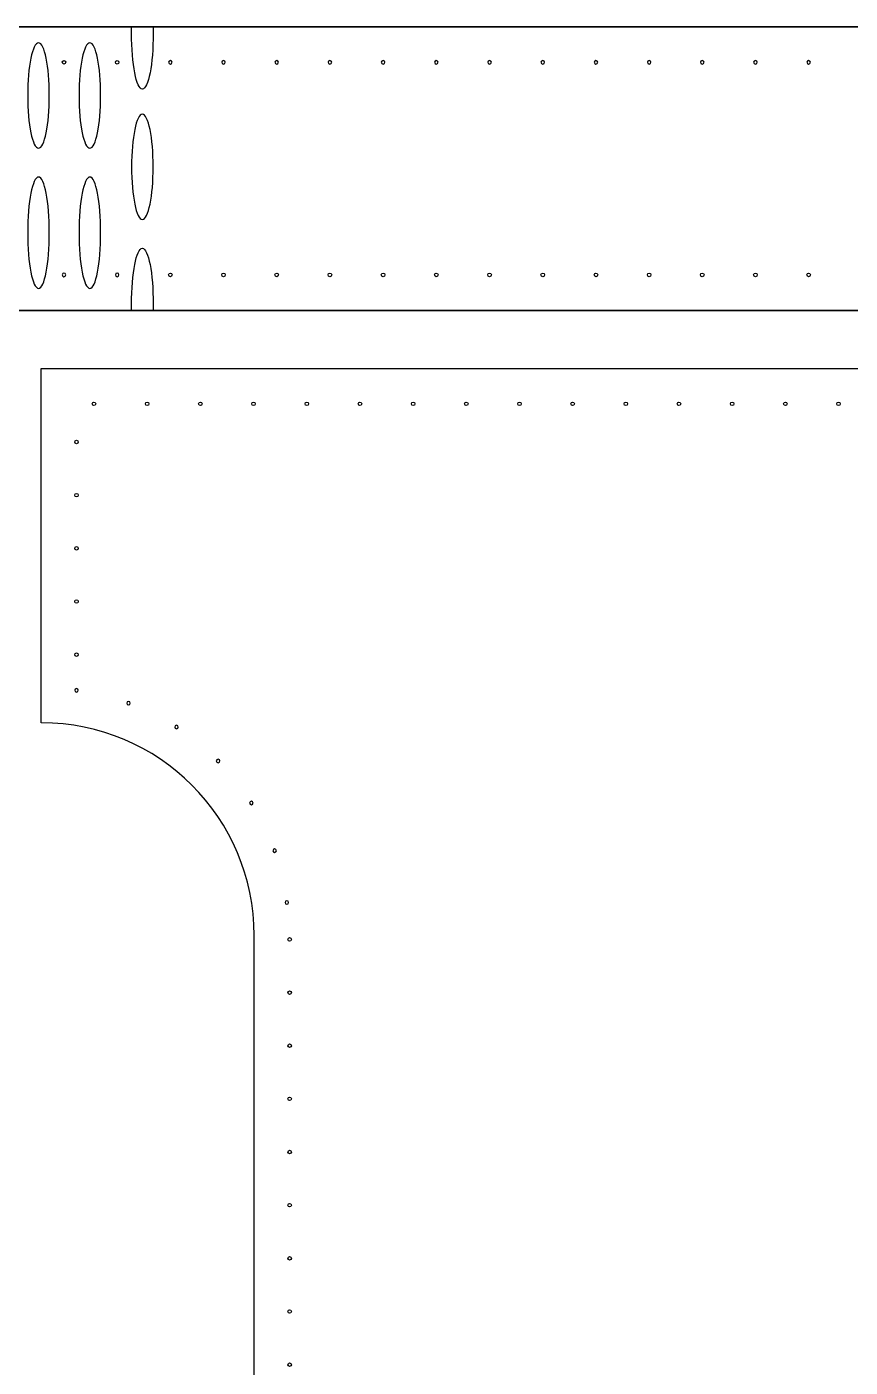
# Model space of a CAD drawing. Extents: x 21 to 1186, y -416 to -7.
# Drawn here: x 954.3 to 1070.4, y -196.1 to -7 of the extents above; entities that cross this region are included whole.
import ezdxf

# ---------------------------------------------------------------- set-up
doc = ezdxf.new("R2010")
doc.units = 0
doc.header["$MEASUREMENT"] = 0
doc.layers.add('CORK_OR_OUTER', color=7, linetype='CONTINUOUS')
doc.layers.add('WOOL_FELT_OR_INNER', color=7, linetype='CONTINUOUS')

# ---------------------------------------------------------------- blocks, each defined once
blk = doc.blocks.new('BLOCK_4')
at = {"layer": 'CORK_OR_OUTER', "color": 177}
for points, knots in [([(956.27, -385.16), (956.27, -385.16), (1166.28, -385.16), (1166.28, -385.16), (1166.28, -385.16), (1166.28, -385.16), (1166.28, -385.16), (1177.32, -385.16), (1186.28, -376.02), (1186.28, -364.97), (1186.28, -364.97), (1186.27, -364.97), (1186.27, -364.97), (1186.27, -364.97), (1186.28, -364.97), (1186.28, -364.97), (1186.28, -364.97), (1186.27, -75.35), (1186.27, -75.35), (1186.27, -75.35), (1186.28, -75.35), (1186.28, -75.35), (1186.28, -64.3), (1177.32, -55.16), (1166.28, -55.16), (1166.28, -55.16), (1166.28, -55.16), (1166.28, -55.16), (1166.28, -55.16), (956.27, -55.16), (956.27, -55.16), (956.27, -55.16), (956.28, -55.16), (956.28, -55.16), (956.28, -55.16), (956.28, -105.16), (956.28, -105.16), (956.28, -105.16), (956.33, -105.16), (956.33, -105.16), (972.89, -105.16), (986.33, -118.59), (986.33, -135.16), (986.33, -135.16), (986.33, -305.16), (986.33, -305.16), (986.33, -321.73), (972.89, -335.16), (956.33, -335.16), (956.33, -335.16), (956.28, -335.16), (956.28, -335.16), (956.28, -335.16), (956.28, -385.16), (956.28, -385.16), (956.28, -385.16), (956.27, -385.16), (956.27, -385.16)], [0, 0, 0, 0, 1, 1, 1, 2, 2, 2, 3, 3, 3, 4, 4, 4, 5, 5, 5, 6, 6, 6, 7, 7, 7, 8, 8, 8, 9, 9, 9, 10, 10, 10, 11, 11, 11, 12, 12, 12, 13, 13, 13, 14, 14, 14, 15, 15, 15, 16, 16, 16, 17, 17, 17, 18, 18, 18, 19, 19, 19, 19]), ([(963.49, -60.16), (963.49, -60.3), (963.6, -60.41), (963.74, -60.41), (963.88, -60.41), (963.99, -60.3), (963.99, -60.16), (963.99, -60.02), (963.88, -59.91), (963.74, -59.91), (963.6, -59.91), (963.49, -60.02), (963.49, -60.16)], [0, 0, 0, 0, 1, 1, 1, 2, 2, 2, 3, 3, 3, 4, 4, 4, 4]), ([(970.99, -60.16), (970.99, -60.3), (971.1, -60.41), (971.24, -60.41), (971.38, -60.41), (971.49, -60.3), (971.49, -60.16), (971.49, -60.02), (971.38, -59.91), (971.24, -59.91), (971.1, -59.91), (970.99, -60.02), (970.99, -60.16)], [0, 0, 0, 0, 1, 1, 1, 2, 2, 2, 3, 3, 3, 4, 4, 4, 4]), ([(978.49, -60.16), (978.49, -60.3), (978.6, -60.41), (978.74, -60.41), (978.88, -60.41), (978.99, -60.3), (978.99, -60.16), (978.99, -60.02), (978.88, -59.91), (978.74, -59.91), (978.6, -59.91), (978.49, -60.02), (978.49, -60.16)], [0, 0, 0, 0, 1, 1, 1, 2, 2, 2, 3, 3, 3, 4, 4, 4, 4]), ([(985.99, -60.16), (985.99, -60.3), (986.1, -60.41), (986.24, -60.41), (986.38, -60.41), (986.49, -60.3), (986.49, -60.16), (986.49, -60.02), (986.38, -59.91), (986.24, -59.91), (986.1, -59.91), (985.99, -60.02), (985.99, -60.16)], [0, 0, 0, 0, 1, 1, 1, 2, 2, 2, 3, 3, 3, 4, 4, 4, 4]), ([(993.5, -60.16), (993.5, -60.3), (993.61, -60.41), (993.75, -60.41), (993.89, -60.41), (994, -60.3), (994, -60.16), (994, -60.02), (993.89, -59.91), (993.75, -59.91), (993.61, -59.91), (993.5, -60.02), (993.5, -60.16)], [0, 0, 0, 0, 1, 1, 1, 2, 2, 2, 3, 3, 3, 4, 4, 4, 4]), ([(1001, -60.16), (1001, -60.3), (1001.11, -60.41), (1001.25, -60.41), (1001.39, -60.41), (1001.5, -60.3), (1001.5, -60.16), (1001.5, -60.02), (1001.39, -59.91), (1001.25, -59.91), (1001.11, -59.91), (1001, -60.02), (1001, -60.16)], [0, 0, 0, 0, 1, 1, 1, 2, 2, 2, 3, 3, 3, 4, 4, 4, 4]), ([(1008.5, -60.16), (1008.5, -60.3), (1008.61, -60.41), (1008.75, -60.41), (1008.89, -60.41), (1009, -60.3), (1009, -60.16), (1009, -60.02), (1008.89, -59.91), (1008.75, -59.91), (1008.61, -59.91), (1008.5, -60.02), (1008.5, -60.16)], [0, 0, 0, 0, 1, 1, 1, 2, 2, 2, 3, 3, 3, 4, 4, 4, 4]), ([(1016, -60.16), (1016, -60.3), (1016.11, -60.41), (1016.25, -60.41), (1016.39, -60.41), (1016.5, -60.3), (1016.5, -60.16), (1016.5, -60.02), (1016.39, -59.91), (1016.25, -59.91), (1016.11, -59.91), (1016, -60.02), (1016, -60.16)], [0, 0, 0, 0, 1, 1, 1, 2, 2, 2, 3, 3, 3, 4, 4, 4, 4]), ([(1023.49, -60.16), (1023.49, -60.3), (1023.61, -60.41), (1023.74, -60.41), (1023.88, -60.41), (1023.99, -60.3), (1023.99, -60.16), (1023.99, -60.02), (1023.88, -59.91), (1023.74, -59.91), (1023.61, -59.91), (1023.49, -60.02), (1023.49, -60.16)], [0, 0, 0, 0, 1, 1, 1, 2, 2, 2, 3, 3, 3, 4, 4, 4, 4]), ([(1030.99, -60.16), (1030.99, -60.3), (1031.1, -60.41), (1031.24, -60.41), (1031.38, -60.41), (1031.49, -60.3), (1031.49, -60.16), (1031.49, -60.02), (1031.38, -59.91), (1031.24, -59.91), (1031.1, -59.91), (1030.99, -60.02), (1030.99, -60.16)], [0, 0, 0, 0, 1, 1, 1, 2, 2, 2, 3, 3, 3, 4, 4, 4, 4]), ([(1038.49, -60.16), (1038.49, -60.3), (1038.6, -60.41), (1038.74, -60.41), (1038.88, -60.41), (1038.99, -60.3), (1038.99, -60.16), (1038.99, -60.02), (1038.88, -59.91), (1038.74, -59.91), (1038.6, -59.91), (1038.49, -60.02), (1038.49, -60.16)], [0, 0, 0, 0, 1, 1, 1, 2, 2, 2, 3, 3, 3, 4, 4, 4, 4]), ([(1045.99, -60.16), (1045.99, -60.3), (1046.1, -60.41), (1046.24, -60.41), (1046.38, -60.41), (1046.49, -60.3), (1046.49, -60.16), (1046.49, -60.02), (1046.38, -59.91), (1046.24, -59.91), (1046.1, -59.91), (1045.99, -60.02), (1045.99, -60.16)], [0, 0, 0, 0, 1, 1, 1, 2, 2, 2, 3, 3, 3, 4, 4, 4, 4]), ([(1053.49, -60.16), (1053.49, -60.3), (1053.6, -60.41), (1053.74, -60.41), (1053.88, -60.41), (1053.99, -60.3), (1053.99, -60.16), (1053.99, -60.02), (1053.88, -59.91), (1053.74, -59.91), (1053.6, -59.91), (1053.49, -60.02), (1053.49, -60.16)], [0, 0, 0, 0, 1, 1, 1, 2, 2, 2, 3, 3, 3, 4, 4, 4, 4]), ([(1060.99, -60.16), (1060.99, -60.3), (1061.1, -60.41), (1061.24, -60.41), (1061.38, -60.41), (1061.49, -60.3), (1061.49, -60.16), (1061.49, -60.02), (1061.38, -59.91), (1061.24, -59.91), (1061.1, -59.91), (1060.99, -60.02), (1060.99, -60.16)], [0, 0, 0, 0, 1, 1, 1, 2, 2, 2, 3, 3, 3, 4, 4, 4, 4]), ([(1068.49, -60.16), (1068.49, -60.3), (1068.61, -60.41), (1068.74, -60.41), (1068.88, -60.41), (1068.99, -60.3), (1068.99, -60.16), (1068.99, -60.02), (1068.88, -59.91), (1068.74, -59.91), (1068.61, -59.91), (1068.49, -60.02), (1068.49, -60.16)], [0, 0, 0, 0, 1, 1, 1, 2, 2, 2, 3, 3, 3, 4, 4, 4, 4])]:
    blk.add_open_spline(points, degree=3, knots=knots, dxfattribs=at)
at = {"layer": 'CORK_OR_OUTER', "color": 223}
for points in [[(961.28, -65.3), (961.14, -65.3), (961.03, -65.41), (961.03, -65.55), (961.03, -65.69), (961.14, -65.8), (961.28, -65.8), (961.42, -65.8), (961.53, -65.69), (961.53, -65.55), (961.53, -65.41), (961.42, -65.3), (961.28, -65.3)], [(961.28, -72.8), (961.14, -72.8), (961.03, -72.91), (961.03, -73.05), (961.03, -73.19), (961.14, -73.3), (961.28, -73.3), (961.42, -73.3), (961.53, -73.19), (961.53, -73.05), (961.53, -72.91), (961.42, -72.8), (961.28, -72.8)], [(961.28, -80.3), (961.14, -80.3), (961.03, -80.41), (961.03, -80.55), (961.03, -80.69), (961.14, -80.8), (961.28, -80.8), (961.42, -80.8), (961.53, -80.69), (961.53, -80.55), (961.53, -80.41), (961.42, -80.3), (961.28, -80.3)], [(961.28, -87.8), (961.14, -87.8), (961.03, -87.91), (961.03, -88.05), (961.03, -88.19), (961.14, -88.3), (961.28, -88.3), (961.42, -88.3), (961.53, -88.19), (961.53, -88.05), (961.53, -87.91), (961.42, -87.8), (961.28, -87.8)], [(961.28, -95.3), (961.14, -95.3), (961.03, -95.41), (961.03, -95.55), (961.03, -95.69), (961.14, -95.8), (961.28, -95.8), (961.42, -95.8), (961.53, -95.69), (961.53, -95.55), (961.53, -95.41), (961.42, -95.3), (961.28, -95.3)], [(961.53, -100.57), (961.53, -100.71), (961.42, -100.82), (961.28, -100.82), (961.15, -100.82), (961.03, -100.71), (961.03, -100.57), (961.03, -100.44), (961.15, -100.32), (961.28, -100.32), (961.42, -100.32), (961.53, -100.44), (961.53, -100.57)], [(968.85, -102.38), (968.85, -102.52), (968.74, -102.63), (968.6, -102.63), (968.46, -102.63), (968.35, -102.52), (968.35, -102.38), (968.35, -102.25), (968.46, -102.13), (968.6, -102.13), (968.74, -102.13), (968.85, -102.25), (968.85, -102.38)], [(975.63, -105.76), (975.63, -105.9), (975.52, -106.01), (975.38, -106.01), (975.24, -106.01), (975.13, -105.9), (975.13, -105.76), (975.13, -105.62), (975.24, -105.51), (975.38, -105.51), (975.52, -105.51), (975.63, -105.62), (975.63, -105.76)], [(981.49, -110.54), (981.49, -110.68), (981.38, -110.79), (981.24, -110.79), (981.1, -110.79), (980.99, -110.68), (980.99, -110.54), (980.99, -110.4), (981.1, -110.29), (981.24, -110.29), (981.38, -110.29), (981.49, -110.4), (981.49, -110.54)], [(986.18, -116.48), (986.18, -116.62), (986.06, -116.73), (985.93, -116.73), (985.79, -116.73), (985.68, -116.62), (985.68, -116.48), (985.68, -116.34), (985.79, -116.23), (985.93, -116.23), (986.06, -116.23), (986.18, -116.34), (986.18, -116.48)], [(989.47, -123.2), (989.47, -123.34), (989.36, -123.45), (989.22, -123.45), (989.08, -123.45), (988.97, -123.34), (988.97, -123.2), (988.97, -123.06), (989.08, -122.95), (989.22, -122.95), (989.36, -122.95), (989.47, -123.06), (989.47, -123.2)], [(991.19, -130.51), (991.19, -130.65), (991.08, -130.76), (990.94, -130.76), (990.8, -130.76), (990.69, -130.65), (990.69, -130.51), (990.69, -130.37), (990.8, -130.26), (990.94, -130.26), (991.08, -130.26), (991.19, -130.37), (991.19, -130.51)], [(991.33, -150.46), (991.19, -150.46), (991.08, -150.57), (991.08, -150.71), (991.08, -150.85), (991.19, -150.96), (991.33, -150.96), (991.46, -150.96), (991.58, -150.85), (991.58, -150.71), (991.58, -150.57), (991.46, -150.46), (991.33, -150.46)], [(991.33, -157.96), (991.19, -157.96), (991.08, -158.07), (991.08, -158.21), (991.08, -158.35), (991.19, -158.46), (991.33, -158.46), (991.46, -158.46), (991.58, -158.35), (991.58, -158.21), (991.58, -158.07), (991.46, -157.96), (991.33, -157.96)], [(991.33, -165.46), (991.19, -165.46), (991.08, -165.58), (991.08, -165.71), (991.08, -165.85), (991.19, -165.96), (991.33, -165.96), (991.46, -165.96), (991.58, -165.85), (991.58, -165.71), (991.58, -165.58), (991.46, -165.46), (991.33, -165.46)], [(991.33, -172.96), (991.19, -172.96), (991.08, -173.08), (991.08, -173.21), (991.08, -173.35), (991.19, -173.46), (991.33, -173.46), (991.46, -173.46), (991.58, -173.35), (991.58, -173.21), (991.58, -173.08), (991.46, -172.96), (991.33, -172.96)], [(991.33, -180.46), (991.19, -180.46), (991.08, -180.58), (991.08, -180.71), (991.08, -180.85), (991.19, -180.96), (991.33, -180.96), (991.46, -180.96), (991.58, -180.85), (991.58, -180.71), (991.58, -180.58), (991.46, -180.46), (991.33, -180.46)], [(991.33, -187.96), (991.19, -187.96), (991.08, -188.08), (991.08, -188.21), (991.08, -188.35), (991.19, -188.46), (991.33, -188.46), (991.46, -188.46), (991.58, -188.35), (991.58, -188.21), (991.58, -188.08), (991.46, -187.96), (991.33, -187.96)], [(991.33, -195.46), (991.19, -195.46), (991.08, -195.58), (991.08, -195.71), (991.08, -195.85), (991.19, -195.96), (991.33, -195.96), (991.46, -195.96), (991.58, -195.85), (991.58, -195.71), (991.58, -195.58), (991.46, -195.46), (991.33, -195.46)]]:
    blk.add_open_spline(points, degree=3, knots=[0, 0, 0, 0, 1, 1, 1, 2, 2, 2, 3, 3, 3, 4, 4, 4, 4], dxfattribs=at)
at = {"layer": 'CORK_OR_OUTER', "color": 141}
for points in [[(991.33, -135.47), (991.19, -135.47), (991.08, -135.58), (991.08, -135.72), (991.08, -135.86), (991.19, -135.97), (991.33, -135.97), (991.46, -135.97), (991.58, -135.86), (991.58, -135.72), (991.58, -135.58), (991.46, -135.47), (991.33, -135.47)], [(991.33, -142.97), (991.19, -142.97), (991.08, -143.08), (991.08, -143.22), (991.08, -143.36), (991.19, -143.47), (991.33, -143.47), (991.46, -143.47), (991.58, -143.36), (991.58, -143.22), (991.58, -143.08), (991.46, -142.97), (991.33, -142.97)]]:
    blk.add_open_spline(points, degree=3, knots=[0, 0, 0, 0, 1, 1, 1, 2, 2, 2, 3, 3, 3, 4, 4, 4, 4], dxfattribs=at)
blk = doc.blocks.new('BLOCK_10')
at = {"layer": 'WOOL_FELT_OR_INNER', "color": 177}
for points, knots in [([(956.27, -385.16), (956.27, -385.16), (1166.28, -385.16), (1166.28, -385.16), (1166.28, -385.16), (1166.28, -385.16), (1166.28, -385.16), (1177.32, -385.16), (1186.28, -376.02), (1186.28, -364.97), (1186.28, -364.97), (1186.27, -364.97), (1186.27, -364.97), (1186.27, -364.97), (1186.28, -364.97), (1186.28, -364.97), (1186.28, -364.97), (1186.27, -75.35), (1186.27, -75.35), (1186.27, -75.35), (1186.28, -75.35), (1186.28, -75.35), (1186.28, -64.3), (1177.32, -55.16), (1166.28, -55.16), (1166.28, -55.16), (1166.28, -55.16), (1166.28, -55.16), (1166.28, -55.16), (956.27, -55.16), (956.27, -55.16), (956.27, -55.16), (956.28, -55.16), (956.28, -55.16), (956.28, -55.16), (956.28, -105.16), (956.28, -105.16), (956.28, -105.16), (956.33, -105.16), (956.33, -105.16), (972.89, -105.16), (986.33, -118.59), (986.33, -135.16), (986.33, -135.16), (986.33, -305.16), (986.33, -305.16), (986.33, -321.73), (972.89, -335.16), (956.33, -335.16), (956.33, -335.16), (956.28, -335.16), (956.28, -335.16), (956.28, -335.16), (956.28, -385.16), (956.28, -385.16), (956.28, -385.16), (956.27, -385.16), (956.27, -385.16)], [0, 0, 0, 0, 1, 1, 1, 2, 2, 2, 3, 3, 3, 4, 4, 4, 5, 5, 5, 6, 6, 6, 7, 7, 7, 8, 8, 8, 9, 9, 9, 10, 10, 10, 11, 11, 11, 12, 12, 12, 13, 13, 13, 14, 14, 14, 15, 15, 15, 16, 16, 16, 17, 17, 17, 18, 18, 18, 19, 19, 19, 19]), ([(963.49, -60.16), (963.49, -60.3), (963.6, -60.41), (963.74, -60.41), (963.88, -60.41), (963.99, -60.3), (963.99, -60.16), (963.99, -60.02), (963.88, -59.91), (963.74, -59.91), (963.6, -59.91), (963.49, -60.02), (963.49, -60.16)], [0, 0, 0, 0, 1, 1, 1, 2, 2, 2, 3, 3, 3, 4, 4, 4, 4]), ([(970.99, -60.16), (970.99, -60.3), (971.1, -60.41), (971.24, -60.41), (971.38, -60.41), (971.49, -60.3), (971.49, -60.16), (971.49, -60.02), (971.38, -59.91), (971.24, -59.91), (971.1, -59.91), (970.99, -60.02), (970.99, -60.16)], [0, 0, 0, 0, 1, 1, 1, 2, 2, 2, 3, 3, 3, 4, 4, 4, 4]), ([(978.49, -60.16), (978.49, -60.3), (978.6, -60.41), (978.74, -60.41), (978.88, -60.41), (978.99, -60.3), (978.99, -60.16), (978.99, -60.02), (978.88, -59.91), (978.74, -59.91), (978.6, -59.91), (978.49, -60.02), (978.49, -60.16)], [0, 0, 0, 0, 1, 1, 1, 2, 2, 2, 3, 3, 3, 4, 4, 4, 4]), ([(985.99, -60.16), (985.99, -60.3), (986.1, -60.41), (986.24, -60.41), (986.38, -60.41), (986.49, -60.3), (986.49, -60.16), (986.49, -60.02), (986.38, -59.91), (986.24, -59.91), (986.1, -59.91), (985.99, -60.02), (985.99, -60.16)], [0, 0, 0, 0, 1, 1, 1, 2, 2, 2, 3, 3, 3, 4, 4, 4, 4]), ([(993.5, -60.16), (993.5, -60.3), (993.61, -60.41), (993.75, -60.41), (993.89, -60.41), (994, -60.3), (994, -60.16), (994, -60.02), (993.89, -59.91), (993.75, -59.91), (993.61, -59.91), (993.5, -60.02), (993.5, -60.16)], [0, 0, 0, 0, 1, 1, 1, 2, 2, 2, 3, 3, 3, 4, 4, 4, 4]), ([(1001, -60.16), (1001, -60.3), (1001.11, -60.41), (1001.25, -60.41), (1001.39, -60.41), (1001.5, -60.3), (1001.5, -60.16), (1001.5, -60.02), (1001.39, -59.91), (1001.25, -59.91), (1001.11, -59.91), (1001, -60.02), (1001, -60.16)], [0, 0, 0, 0, 1, 1, 1, 2, 2, 2, 3, 3, 3, 4, 4, 4, 4]), ([(1008.5, -60.16), (1008.5, -60.3), (1008.61, -60.41), (1008.75, -60.41), (1008.89, -60.41), (1009, -60.3), (1009, -60.16), (1009, -60.02), (1008.89, -59.91), (1008.75, -59.91), (1008.61, -59.91), (1008.5, -60.02), (1008.5, -60.16)], [0, 0, 0, 0, 1, 1, 1, 2, 2, 2, 3, 3, 3, 4, 4, 4, 4]), ([(1016, -60.16), (1016, -60.3), (1016.11, -60.41), (1016.25, -60.41), (1016.39, -60.41), (1016.5, -60.3), (1016.5, -60.16), (1016.5, -60.02), (1016.39, -59.91), (1016.25, -59.91), (1016.11, -59.91), (1016, -60.02), (1016, -60.16)], [0, 0, 0, 0, 1, 1, 1, 2, 2, 2, 3, 3, 3, 4, 4, 4, 4]), ([(1023.49, -60.16), (1023.49, -60.3), (1023.61, -60.41), (1023.74, -60.41), (1023.88, -60.41), (1023.99, -60.3), (1023.99, -60.16), (1023.99, -60.02), (1023.88, -59.91), (1023.74, -59.91), (1023.61, -59.91), (1023.49, -60.02), (1023.49, -60.16)], [0, 0, 0, 0, 1, 1, 1, 2, 2, 2, 3, 3, 3, 4, 4, 4, 4]), ([(1030.99, -60.16), (1030.99, -60.3), (1031.1, -60.41), (1031.24, -60.41), (1031.38, -60.41), (1031.49, -60.3), (1031.49, -60.16), (1031.49, -60.02), (1031.38, -59.91), (1031.24, -59.91), (1031.1, -59.91), (1030.99, -60.02), (1030.99, -60.16)], [0, 0, 0, 0, 1, 1, 1, 2, 2, 2, 3, 3, 3, 4, 4, 4, 4]), ([(1038.49, -60.16), (1038.49, -60.3), (1038.6, -60.41), (1038.74, -60.41), (1038.88, -60.41), (1038.99, -60.3), (1038.99, -60.16), (1038.99, -60.02), (1038.88, -59.91), (1038.74, -59.91), (1038.6, -59.91), (1038.49, -60.02), (1038.49, -60.16)], [0, 0, 0, 0, 1, 1, 1, 2, 2, 2, 3, 3, 3, 4, 4, 4, 4]), ([(1045.99, -60.16), (1045.99, -60.3), (1046.1, -60.41), (1046.24, -60.41), (1046.38, -60.41), (1046.49, -60.3), (1046.49, -60.16), (1046.49, -60.02), (1046.38, -59.91), (1046.24, -59.91), (1046.1, -59.91), (1045.99, -60.02), (1045.99, -60.16)], [0, 0, 0, 0, 1, 1, 1, 2, 2, 2, 3, 3, 3, 4, 4, 4, 4]), ([(1053.49, -60.16), (1053.49, -60.3), (1053.6, -60.41), (1053.74, -60.41), (1053.88, -60.41), (1053.99, -60.3), (1053.99, -60.16), (1053.99, -60.02), (1053.88, -59.91), (1053.74, -59.91), (1053.6, -59.91), (1053.49, -60.02), (1053.49, -60.16)], [0, 0, 0, 0, 1, 1, 1, 2, 2, 2, 3, 3, 3, 4, 4, 4, 4]), ([(1060.99, -60.16), (1060.99, -60.3), (1061.1, -60.41), (1061.24, -60.41), (1061.38, -60.41), (1061.49, -60.3), (1061.49, -60.16), (1061.49, -60.02), (1061.38, -59.91), (1061.24, -59.91), (1061.1, -59.91), (1060.99, -60.02), (1060.99, -60.16)], [0, 0, 0, 0, 1, 1, 1, 2, 2, 2, 3, 3, 3, 4, 4, 4, 4]), ([(1068.49, -60.16), (1068.49, -60.3), (1068.61, -60.41), (1068.74, -60.41), (1068.88, -60.41), (1068.99, -60.3), (1068.99, -60.16), (1068.99, -60.02), (1068.88, -59.91), (1068.74, -59.91), (1068.61, -59.91), (1068.49, -60.02), (1068.49, -60.16)], [0, 0, 0, 0, 1, 1, 1, 2, 2, 2, 3, 3, 3, 4, 4, 4, 4])]:
    blk.add_open_spline(points, degree=3, knots=knots, dxfattribs=at)
at = {"layer": 'WOOL_FELT_OR_INNER', "color": 223}
for points in [[(961.28, -65.3), (961.14, -65.3), (961.03, -65.41), (961.03, -65.55), (961.03, -65.69), (961.14, -65.8), (961.28, -65.8), (961.42, -65.8), (961.53, -65.69), (961.53, -65.55), (961.53, -65.41), (961.42, -65.3), (961.28, -65.3)], [(961.28, -72.8), (961.14, -72.8), (961.03, -72.91), (961.03, -73.05), (961.03, -73.19), (961.14, -73.3), (961.28, -73.3), (961.42, -73.3), (961.53, -73.19), (961.53, -73.05), (961.53, -72.91), (961.42, -72.8), (961.28, -72.8)], [(961.28, -80.3), (961.14, -80.3), (961.03, -80.41), (961.03, -80.55), (961.03, -80.69), (961.14, -80.8), (961.28, -80.8), (961.42, -80.8), (961.53, -80.69), (961.53, -80.55), (961.53, -80.41), (961.42, -80.3), (961.28, -80.3)], [(961.28, -87.8), (961.14, -87.8), (961.03, -87.91), (961.03, -88.05), (961.03, -88.19), (961.14, -88.3), (961.28, -88.3), (961.42, -88.3), (961.53, -88.19), (961.53, -88.05), (961.53, -87.91), (961.42, -87.8), (961.28, -87.8)], [(961.28, -95.3), (961.14, -95.3), (961.03, -95.41), (961.03, -95.55), (961.03, -95.69), (961.14, -95.8), (961.28, -95.8), (961.42, -95.8), (961.53, -95.69), (961.53, -95.55), (961.53, -95.41), (961.42, -95.3), (961.28, -95.3)], [(961.53, -100.57), (961.53, -100.71), (961.42, -100.82), (961.28, -100.82), (961.15, -100.82), (961.03, -100.71), (961.03, -100.57), (961.03, -100.44), (961.15, -100.32), (961.28, -100.32), (961.42, -100.32), (961.53, -100.44), (961.53, -100.57)], [(968.85, -102.38), (968.85, -102.52), (968.74, -102.63), (968.6, -102.63), (968.46, -102.63), (968.35, -102.52), (968.35, -102.38), (968.35, -102.25), (968.46, -102.13), (968.6, -102.13), (968.74, -102.13), (968.85, -102.25), (968.85, -102.38)], [(975.63, -105.76), (975.63, -105.9), (975.52, -106.01), (975.38, -106.01), (975.24, -106.01), (975.13, -105.9), (975.13, -105.76), (975.13, -105.62), (975.24, -105.51), (975.38, -105.51), (975.52, -105.51), (975.63, -105.62), (975.63, -105.76)], [(981.49, -110.54), (981.49, -110.68), (981.38, -110.79), (981.24, -110.79), (981.1, -110.79), (980.99, -110.68), (980.99, -110.54), (980.99, -110.4), (981.1, -110.29), (981.24, -110.29), (981.38, -110.29), (981.49, -110.4), (981.49, -110.54)], [(986.18, -116.48), (986.18, -116.62), (986.06, -116.73), (985.93, -116.73), (985.79, -116.73), (985.68, -116.62), (985.68, -116.48), (985.68, -116.34), (985.79, -116.23), (985.93, -116.23), (986.06, -116.23), (986.18, -116.34), (986.18, -116.48)], [(989.47, -123.2), (989.47, -123.34), (989.36, -123.45), (989.22, -123.45), (989.08, -123.45), (988.97, -123.34), (988.97, -123.2), (988.97, -123.06), (989.08, -122.95), (989.22, -122.95), (989.36, -122.95), (989.47, -123.06), (989.47, -123.2)], [(991.19, -130.51), (991.19, -130.65), (991.08, -130.76), (990.94, -130.76), (990.8, -130.76), (990.69, -130.65), (990.69, -130.51), (990.69, -130.37), (990.8, -130.26), (990.94, -130.26), (991.08, -130.26), (991.19, -130.37), (991.19, -130.51)], [(991.33, -150.46), (991.19, -150.46), (991.08, -150.57), (991.08, -150.71), (991.08, -150.85), (991.19, -150.96), (991.33, -150.96), (991.46, -150.96), (991.58, -150.85), (991.58, -150.71), (991.58, -150.57), (991.46, -150.46), (991.33, -150.46)], [(991.33, -157.96), (991.19, -157.96), (991.08, -158.07), (991.08, -158.21), (991.08, -158.35), (991.19, -158.46), (991.33, -158.46), (991.46, -158.46), (991.58, -158.35), (991.58, -158.21), (991.58, -158.07), (991.46, -157.96), (991.33, -157.96)], [(991.33, -165.46), (991.19, -165.46), (991.08, -165.58), (991.08, -165.71), (991.08, -165.85), (991.19, -165.96), (991.33, -165.96), (991.46, -165.96), (991.58, -165.85), (991.58, -165.71), (991.58, -165.58), (991.46, -165.46), (991.33, -165.46)], [(991.33, -172.96), (991.19, -172.96), (991.08, -173.08), (991.08, -173.21), (991.08, -173.35), (991.19, -173.46), (991.33, -173.46), (991.46, -173.46), (991.58, -173.35), (991.58, -173.21), (991.58, -173.08), (991.46, -172.96), (991.33, -172.96)], [(991.33, -180.46), (991.19, -180.46), (991.08, -180.58), (991.08, -180.71), (991.08, -180.85), (991.19, -180.96), (991.33, -180.96), (991.46, -180.96), (991.58, -180.85), (991.58, -180.71), (991.58, -180.58), (991.46, -180.46), (991.33, -180.46)], [(991.33, -187.96), (991.19, -187.96), (991.08, -188.08), (991.08, -188.21), (991.08, -188.35), (991.19, -188.46), (991.33, -188.46), (991.46, -188.46), (991.58, -188.35), (991.58, -188.21), (991.58, -188.08), (991.46, -187.96), (991.33, -187.96)], [(991.33, -195.46), (991.19, -195.46), (991.08, -195.58), (991.08, -195.71), (991.08, -195.85), (991.19, -195.96), (991.33, -195.96), (991.46, -195.96), (991.58, -195.85), (991.58, -195.71), (991.58, -195.58), (991.46, -195.46), (991.33, -195.46)]]:
    blk.add_open_spline(points, degree=3, knots=[0, 0, 0, 0, 1, 1, 1, 2, 2, 2, 3, 3, 3, 4, 4, 4, 4], dxfattribs=at)
at = {"layer": 'WOOL_FELT_OR_INNER', "color": 141}
for points in [[(991.33, -135.47), (991.19, -135.47), (991.08, -135.58), (991.08, -135.72), (991.08, -135.86), (991.19, -135.97), (991.33, -135.97), (991.46, -135.97), (991.58, -135.86), (991.58, -135.72), (991.58, -135.58), (991.46, -135.47), (991.33, -135.47)], [(991.33, -142.97), (991.19, -142.97), (991.08, -143.08), (991.08, -143.22), (991.08, -143.36), (991.19, -143.47), (991.33, -143.47), (991.46, -143.47), (991.58, -143.36), (991.58, -143.22), (991.58, -143.08), (991.46, -142.97), (991.33, -142.97)]]:
    blk.add_open_spline(points, degree=3, knots=[0, 0, 0, 0, 1, 1, 1, 2, 2, 2, 3, 3, 3, 4, 4, 4, 4], dxfattribs=at)
blk = doc.blocks.new('BLOCK_12')
at = {"layer": 'WOOL_FELT_OR_INNER', "color": 1}
for points in [[(972.08, -6.99), (972.09, -7.28), (972.09, -7.59), (972.09, -7.89), (972.09, -12.24), (971.41, -15.76), (970.56, -15.76), (969.72, -15.76), (969.04, -12.24), (969.04, -7.89), (969.04, -7.59), (969.04, -7.28), (969.05, -6.99)], [(955.92, -9.24), (956.76, -9.24), (957.44, -12.56), (957.44, -16.66), (957.44, -20.77), (956.76, -24.09), (955.92, -24.09), (955.07, -24.09), (954.39, -20.77), (954.39, -16.66), (954.39, -12.56), (955.07, -9.24), (955.92, -9.24)], [(963.16, -9.24), (964, -9.24), (964.68, -12.56), (964.68, -16.66), (964.68, -20.77), (964, -24.09), (963.16, -24.09), (962.31, -24.09), (961.63, -20.77), (961.63, -16.66), (961.63, -12.56), (962.31, -9.24), (963.16, -9.24)], [(970.56, -19.3), (971.41, -19.3), (972.09, -22.63), (972.09, -26.73), (972.09, -30.83), (971.41, -34.15), (970.56, -34.15), (969.72, -34.15), (969.04, -30.83), (969.04, -26.73), (969.04, -22.63), (969.72, -19.3), (970.56, -19.3)], [(955.92, -28.16), (956.76, -28.16), (957.44, -31.68), (957.44, -36.02), (957.44, -40.36), (956.76, -43.88), (955.92, -43.88), (955.07, -43.88), (954.39, -40.36), (954.39, -36.02), (954.39, -31.68), (955.07, -28.16), (955.92, -28.16)], [(963.16, -28.16), (964, -28.16), (964.68, -31.68), (964.68, -36.02), (964.68, -40.36), (964, -43.88), (963.16, -43.88), (962.31, -43.88), (961.63, -40.36), (961.63, -36.02), (961.63, -31.68), (962.31, -28.16), (963.16, -28.16)], [(969.05, -46.99), (969.04, -46.69), (969.04, -46.39), (969.04, -46.08), (969.04, -41.74), (969.72, -38.22), (970.56, -38.22), (971.41, -38.22), (972.09, -41.74), (972.09, -46.08), (972.09, -46.39), (972.09, -46.69), (972.08, -46.99)]]:
    blk.add_open_spline(points, degree=3, knots=[0, 0, 0, 0, 1, 1, 1, 2, 2, 2, 3, 3, 3, 4, 4, 4, 4], dxfattribs=at)

msp = doc.modelspace()

# ---------------------------------------------------------------- linework, layer by layer
at = {"layer": 'CORK_OR_OUTER', "color": 83}
for points in [[(1181.63, -46.97), (420.52, -46.97), (420.52, -6.97), (1181.63, -6.97), (1181.63, -46.97)], [(1181.63, -6.97), (420.52, -6.97), (420.52, -46.97), (1181.63, -46.97), (1181.63, -6.97)]]:
    msp.add_lwpolyline(points, dxfattribs=at)
at = {"layer": 'CORK_OR_OUTER', "color": 1}
for points in [[(959.76, -11.98), (959.76, -11.84), (959.65, -11.73), (959.51, -11.73), (959.38, -11.73), (959.26, -11.84), (959.26, -11.98), (959.26, -12.12), (959.38, -12.23), (959.51, -12.23), (959.65, -12.23), (959.76, -12.12), (959.76, -11.98)], [(967.26, -11.98), (967.26, -11.84), (967.15, -11.73), (967.01, -11.73), (966.88, -11.73), (966.76, -11.84), (966.76, -11.98), (966.76, -12.12), (966.88, -12.23), (967.01, -12.23), (967.15, -12.23), (967.26, -12.12), (967.26, -11.98)], [(959.76, -41.97), (959.76, -42.11), (959.65, -42.22), (959.51, -42.22), (959.38, -42.22), (959.26, -42.11), (959.26, -41.97), (959.26, -41.83), (959.38, -41.72), (959.51, -41.72), (959.65, -41.72), (959.76, -41.83), (959.76, -41.97)], [(967.26, -41.97), (967.26, -42.11), (967.15, -42.22), (967.01, -42.22), (966.88, -42.22), (966.76, -42.11), (966.76, -41.97), (966.76, -41.83), (966.88, -41.72), (967.01, -41.72), (967.15, -41.72), (967.26, -41.83), (967.26, -41.97)]]:
    msp.add_open_spline(points, degree=3, knots=[0, 0, 0, 0, 1, 1, 1, 2, 2, 2, 3, 3, 3, 4, 4, 4, 4], dxfattribs=at)
at = {"layer": 'CORK_OR_OUTER', "color": 223}
for points in [[(974.76, -11.98), (974.76, -12.12), (974.65, -12.23), (974.51, -12.23), (974.38, -12.23), (974.26, -12.12), (974.26, -11.98), (974.26, -11.84), (974.38, -11.73), (974.51, -11.73), (974.65, -11.73), (974.76, -11.84), (974.76, -11.98)], [(982.26, -11.98), (982.26, -12.12), (982.15, -12.23), (982.01, -12.23), (981.88, -12.23), (981.76, -12.12), (981.76, -11.98), (981.76, -11.84), (981.88, -11.73), (982.01, -11.73), (982.15, -11.73), (982.26, -11.84), (982.26, -11.98)], [(989.76, -11.98), (989.76, -12.12), (989.65, -12.23), (989.51, -12.23), (989.38, -12.23), (989.26, -12.12), (989.26, -11.98), (989.26, -11.84), (989.38, -11.73), (989.51, -11.73), (989.65, -11.73), (989.76, -11.84), (989.76, -11.98)], [(997.26, -11.98), (997.26, -12.12), (997.15, -12.23), (997.01, -12.23), (996.87, -12.23), (996.76, -12.12), (996.76, -11.98), (996.76, -11.84), (996.87, -11.73), (997.01, -11.73), (997.15, -11.73), (997.26, -11.84), (997.26, -11.98)], [(1004.76, -11.98), (1004.76, -12.12), (1004.65, -12.23), (1004.51, -12.23), (1004.37, -12.23), (1004.26, -12.12), (1004.26, -11.98), (1004.26, -11.84), (1004.37, -11.73), (1004.51, -11.73), (1004.65, -11.73), (1004.76, -11.84), (1004.76, -11.98)], [(1012.26, -11.98), (1012.26, -12.12), (1012.15, -12.23), (1012.01, -12.23), (1011.87, -12.23), (1011.76, -12.12), (1011.76, -11.98), (1011.76, -11.84), (1011.87, -11.73), (1012.01, -11.73), (1012.15, -11.73), (1012.26, -11.84), (1012.26, -11.98)], [(1019.78, -11.98), (1019.78, -12.12), (1019.66, -12.23), (1019.53, -12.23), (1019.39, -12.23), (1019.28, -12.12), (1019.28, -11.98), (1019.28, -11.84), (1019.39, -11.73), (1019.53, -11.73), (1019.66, -11.73), (1019.78, -11.84), (1019.78, -11.98)], [(1027.28, -11.98), (1027.28, -12.12), (1027.16, -12.23), (1027.03, -12.23), (1026.89, -12.23), (1026.78, -12.12), (1026.78, -11.98), (1026.78, -11.84), (1026.89, -11.73), (1027.03, -11.73), (1027.16, -11.73), (1027.28, -11.84), (1027.28, -11.98)], [(1034.78, -11.98), (1034.78, -12.12), (1034.66, -12.23), (1034.53, -12.23), (1034.39, -12.23), (1034.28, -12.12), (1034.28, -11.98), (1034.28, -11.84), (1034.39, -11.73), (1034.53, -11.73), (1034.66, -11.73), (1034.78, -11.84), (1034.78, -11.98)], [(1042.28, -11.98), (1042.28, -12.12), (1042.16, -12.23), (1042.03, -12.23), (1041.89, -12.23), (1041.78, -12.12), (1041.78, -11.98), (1041.78, -11.84), (1041.89, -11.73), (1042.03, -11.73), (1042.16, -11.73), (1042.28, -11.84), (1042.28, -11.98)], [(1049.77, -11.98), (1049.77, -12.12), (1049.66, -12.23), (1049.52, -12.23), (1049.38, -12.23), (1049.27, -12.12), (1049.27, -11.98), (1049.27, -11.84), (1049.38, -11.73), (1049.52, -11.73), (1049.66, -11.73), (1049.77, -11.84), (1049.77, -11.98)], [(1057.27, -11.98), (1057.27, -12.12), (1057.16, -12.23), (1057.02, -12.23), (1056.88, -12.23), (1056.77, -12.12), (1056.77, -11.98), (1056.77, -11.84), (1056.88, -11.73), (1057.02, -11.73), (1057.16, -11.73), (1057.27, -11.84), (1057.27, -11.98)], [(1064.77, -11.98), (1064.77, -12.12), (1064.66, -12.23), (1064.52, -12.23), (1064.38, -12.23), (1064.27, -12.12), (1064.27, -11.98), (1064.27, -11.84), (1064.38, -11.73), (1064.52, -11.73), (1064.66, -11.73), (1064.77, -11.84), (1064.77, -11.98)], [(974.76, -41.97), (974.76, -41.83), (974.65, -41.72), (974.51, -41.72), (974.38, -41.72), (974.26, -41.83), (974.26, -41.97), (974.26, -42.11), (974.38, -42.22), (974.51, -42.22), (974.65, -42.22), (974.76, -42.11), (974.76, -41.97)], [(982.26, -41.97), (982.26, -41.83), (982.15, -41.72), (982.01, -41.72), (981.88, -41.72), (981.76, -41.83), (981.76, -41.97), (981.76, -42.11), (981.88, -42.22), (982.01, -42.22), (982.15, -42.22), (982.26, -42.11), (982.26, -41.97)], [(989.76, -41.97), (989.76, -41.83), (989.65, -41.72), (989.51, -41.72), (989.38, -41.72), (989.26, -41.83), (989.26, -41.97), (989.26, -42.11), (989.38, -42.22), (989.51, -42.22), (989.65, -42.22), (989.76, -42.11), (989.76, -41.97)], [(997.26, -41.97), (997.26, -41.83), (997.15, -41.72), (997.01, -41.72), (996.87, -41.72), (996.76, -41.83), (996.76, -41.97), (996.76, -42.11), (996.87, -42.22), (997.01, -42.22), (997.15, -42.22), (997.26, -42.11), (997.26, -41.97)], [(1004.76, -41.97), (1004.76, -41.83), (1004.65, -41.72), (1004.51, -41.72), (1004.37, -41.72), (1004.26, -41.83), (1004.26, -41.97), (1004.26, -42.11), (1004.37, -42.22), (1004.51, -42.22), (1004.65, -42.22), (1004.76, -42.11), (1004.76, -41.97)], [(1012.26, -41.97), (1012.26, -41.83), (1012.15, -41.72), (1012.01, -41.72), (1011.87, -41.72), (1011.76, -41.83), (1011.76, -41.97), (1011.76, -42.11), (1011.87, -42.22), (1012.01, -42.22), (1012.15, -42.22), (1012.26, -42.11), (1012.26, -41.97)], [(1019.78, -41.97), (1019.78, -41.83), (1019.66, -41.72), (1019.53, -41.72), (1019.39, -41.72), (1019.28, -41.83), (1019.28, -41.97), (1019.28, -42.11), (1019.39, -42.22), (1019.53, -42.22), (1019.66, -42.22), (1019.78, -42.11), (1019.78, -41.97)], [(1027.28, -41.97), (1027.28, -41.83), (1027.16, -41.72), (1027.03, -41.72), (1026.89, -41.72), (1026.78, -41.83), (1026.78, -41.97), (1026.78, -42.11), (1026.89, -42.22), (1027.03, -42.22), (1027.16, -42.22), (1027.28, -42.11), (1027.28, -41.97)], [(1034.78, -41.97), (1034.78, -41.83), (1034.66, -41.72), (1034.53, -41.72), (1034.39, -41.72), (1034.28, -41.83), (1034.28, -41.97), (1034.28, -42.11), (1034.39, -42.22), (1034.53, -42.22), (1034.66, -42.22), (1034.78, -42.11), (1034.78, -41.97)], [(1042.28, -41.97), (1042.28, -41.83), (1042.16, -41.72), (1042.03, -41.72), (1041.89, -41.72), (1041.78, -41.83), (1041.78, -41.97), (1041.78, -42.11), (1041.89, -42.22), (1042.03, -42.22), (1042.16, -42.22), (1042.28, -42.11), (1042.28, -41.97)], [(1049.77, -41.97), (1049.77, -41.83), (1049.66, -41.72), (1049.52, -41.72), (1049.38, -41.72), (1049.27, -41.83), (1049.27, -41.97), (1049.27, -42.11), (1049.38, -42.22), (1049.52, -42.22), (1049.66, -42.22), (1049.77, -42.11), (1049.77, -41.97)], [(1057.27, -41.97), (1057.27, -41.83), (1057.16, -41.72), (1057.02, -41.72), (1056.88, -41.72), (1056.77, -41.83), (1056.77, -41.97), (1056.77, -42.11), (1056.88, -42.22), (1057.02, -42.22), (1057.16, -42.22), (1057.27, -42.11), (1057.27, -41.97)], [(1064.77, -41.97), (1064.77, -41.83), (1064.66, -41.72), (1064.52, -41.72), (1064.38, -41.72), (1064.27, -41.83), (1064.27, -41.97), (1064.27, -42.11), (1064.38, -42.22), (1064.52, -42.22), (1064.66, -42.22), (1064.77, -42.11), (1064.77, -41.97)]]:
    msp.add_open_spline(points, degree=3, knots=[0, 0, 0, 0, 1, 1, 1, 2, 2, 2, 3, 3, 3, 4, 4, 4, 4], dxfattribs=at)
at = {"layer": 'WOOL_FELT_OR_INNER', "color": 83}
for points in [[(1181.63, -46.97), (420.52, -46.97), (420.52, -6.97), (1181.63, -6.97), (1181.63, -46.97)], [(1181.63, -6.97), (420.52, -6.97), (420.52, -46.97), (1181.63, -46.97), (1181.63, -6.97)]]:
    msp.add_lwpolyline(points, dxfattribs=at)
at = {"layer": 'WOOL_FELT_OR_INNER', "color": 1}
for points in [[(959.76, -11.98), (959.76, -11.84), (959.65, -11.73), (959.51, -11.73), (959.38, -11.73), (959.26, -11.84), (959.26, -11.98), (959.26, -12.12), (959.38, -12.23), (959.51, -12.23), (959.65, -12.23), (959.76, -12.12), (959.76, -11.98)], [(967.26, -11.98), (967.26, -11.84), (967.15, -11.73), (967.01, -11.73), (966.88, -11.73), (966.76, -11.84), (966.76, -11.98), (966.76, -12.12), (966.88, -12.23), (967.01, -12.23), (967.15, -12.23), (967.26, -12.12), (967.26, -11.98)], [(959.76, -41.97), (959.76, -42.11), (959.65, -42.22), (959.51, -42.22), (959.38, -42.22), (959.26, -42.11), (959.26, -41.97), (959.26, -41.83), (959.38, -41.72), (959.51, -41.72), (959.65, -41.72), (959.76, -41.83), (959.76, -41.97)], [(967.26, -41.97), (967.26, -42.11), (967.15, -42.22), (967.01, -42.22), (966.88, -42.22), (966.76, -42.11), (966.76, -41.97), (966.76, -41.83), (966.88, -41.72), (967.01, -41.72), (967.15, -41.72), (967.26, -41.83), (967.26, -41.97)]]:
    msp.add_open_spline(points, degree=3, knots=[0, 0, 0, 0, 1, 1, 1, 2, 2, 2, 3, 3, 3, 4, 4, 4, 4], dxfattribs=at)
at = {"layer": 'WOOL_FELT_OR_INNER', "color": 223}
for points in [[(974.76, -11.98), (974.76, -12.12), (974.65, -12.23), (974.51, -12.23), (974.38, -12.23), (974.26, -12.12), (974.26, -11.98), (974.26, -11.84), (974.38, -11.73), (974.51, -11.73), (974.65, -11.73), (974.76, -11.84), (974.76, -11.98)], [(982.26, -11.98), (982.26, -12.12), (982.15, -12.23), (982.01, -12.23), (981.88, -12.23), (981.76, -12.12), (981.76, -11.98), (981.76, -11.84), (981.88, -11.73), (982.01, -11.73), (982.15, -11.73), (982.26, -11.84), (982.26, -11.98)], [(989.76, -11.98), (989.76, -12.12), (989.65, -12.23), (989.51, -12.23), (989.38, -12.23), (989.26, -12.12), (989.26, -11.98), (989.26, -11.84), (989.38, -11.73), (989.51, -11.73), (989.65, -11.73), (989.76, -11.84), (989.76, -11.98)], [(997.26, -11.98), (997.26, -12.12), (997.15, -12.23), (997.01, -12.23), (996.87, -12.23), (996.76, -12.12), (996.76, -11.98), (996.76, -11.84), (996.87, -11.73), (997.01, -11.73), (997.15, -11.73), (997.26, -11.84), (997.26, -11.98)], [(1004.76, -11.98), (1004.76, -12.12), (1004.65, -12.23), (1004.51, -12.23), (1004.37, -12.23), (1004.26, -12.12), (1004.26, -11.98), (1004.26, -11.84), (1004.37, -11.73), (1004.51, -11.73), (1004.65, -11.73), (1004.76, -11.84), (1004.76, -11.98)], [(1012.26, -11.98), (1012.26, -12.12), (1012.15, -12.23), (1012.01, -12.23), (1011.87, -12.23), (1011.76, -12.12), (1011.76, -11.98), (1011.76, -11.84), (1011.87, -11.73), (1012.01, -11.73), (1012.15, -11.73), (1012.26, -11.84), (1012.26, -11.98)], [(1019.78, -11.98), (1019.78, -12.12), (1019.66, -12.23), (1019.53, -12.23), (1019.39, -12.23), (1019.28, -12.12), (1019.28, -11.98), (1019.28, -11.84), (1019.39, -11.73), (1019.53, -11.73), (1019.66, -11.73), (1019.78, -11.84), (1019.78, -11.98)], [(1027.28, -11.98), (1027.28, -12.12), (1027.16, -12.23), (1027.03, -12.23), (1026.89, -12.23), (1026.78, -12.12), (1026.78, -11.98), (1026.78, -11.84), (1026.89, -11.73), (1027.03, -11.73), (1027.16, -11.73), (1027.28, -11.84), (1027.28, -11.98)], [(1034.78, -11.98), (1034.78, -12.12), (1034.66, -12.23), (1034.53, -12.23), (1034.39, -12.23), (1034.28, -12.12), (1034.28, -11.98), (1034.28, -11.84), (1034.39, -11.73), (1034.53, -11.73), (1034.66, -11.73), (1034.78, -11.84), (1034.78, -11.98)], [(1042.28, -11.98), (1042.28, -12.12), (1042.16, -12.23), (1042.03, -12.23), (1041.89, -12.23), (1041.78, -12.12), (1041.78, -11.98), (1041.78, -11.84), (1041.89, -11.73), (1042.03, -11.73), (1042.16, -11.73), (1042.28, -11.84), (1042.28, -11.98)], [(1049.77, -11.98), (1049.77, -12.12), (1049.66, -12.23), (1049.52, -12.23), (1049.38, -12.23), (1049.27, -12.12), (1049.27, -11.98), (1049.27, -11.84), (1049.38, -11.73), (1049.52, -11.73), (1049.66, -11.73), (1049.77, -11.84), (1049.77, -11.98)], [(1057.27, -11.98), (1057.27, -12.12), (1057.16, -12.23), (1057.02, -12.23), (1056.88, -12.23), (1056.77, -12.12), (1056.77, -11.98), (1056.77, -11.84), (1056.88, -11.73), (1057.02, -11.73), (1057.16, -11.73), (1057.27, -11.84), (1057.27, -11.98)], [(1064.77, -11.98), (1064.77, -12.12), (1064.66, -12.23), (1064.52, -12.23), (1064.38, -12.23), (1064.27, -12.12), (1064.27, -11.98), (1064.27, -11.84), (1064.38, -11.73), (1064.52, -11.73), (1064.66, -11.73), (1064.77, -11.84), (1064.77, -11.98)], [(974.76, -41.97), (974.76, -41.83), (974.65, -41.72), (974.51, -41.72), (974.38, -41.72), (974.26, -41.83), (974.26, -41.97), (974.26, -42.11), (974.38, -42.22), (974.51, -42.22), (974.65, -42.22), (974.76, -42.11), (974.76, -41.97)], [(982.26, -41.97), (982.26, -41.83), (982.15, -41.72), (982.01, -41.72), (981.88, -41.72), (981.76, -41.83), (981.76, -41.97), (981.76, -42.11), (981.88, -42.22), (982.01, -42.22), (982.15, -42.22), (982.26, -42.11), (982.26, -41.97)], [(989.76, -41.97), (989.76, -41.83), (989.65, -41.72), (989.51, -41.72), (989.38, -41.72), (989.26, -41.83), (989.26, -41.97), (989.26, -42.11), (989.38, -42.22), (989.51, -42.22), (989.65, -42.22), (989.76, -42.11), (989.76, -41.97)], [(997.26, -41.97), (997.26, -41.83), (997.15, -41.72), (997.01, -41.72), (996.87, -41.72), (996.76, -41.83), (996.76, -41.97), (996.76, -42.11), (996.87, -42.22), (997.01, -42.22), (997.15, -42.22), (997.26, -42.11), (997.26, -41.97)], [(1004.76, -41.97), (1004.76, -41.83), (1004.65, -41.72), (1004.51, -41.72), (1004.37, -41.72), (1004.26, -41.83), (1004.26, -41.97), (1004.26, -42.11), (1004.37, -42.22), (1004.51, -42.22), (1004.65, -42.22), (1004.76, -42.11), (1004.76, -41.97)], [(1012.26, -41.97), (1012.26, -41.83), (1012.15, -41.72), (1012.01, -41.72), (1011.87, -41.72), (1011.76, -41.83), (1011.76, -41.97), (1011.76, -42.11), (1011.87, -42.22), (1012.01, -42.22), (1012.15, -42.22), (1012.26, -42.11), (1012.26, -41.97)], [(1019.78, -41.97), (1019.78, -41.83), (1019.66, -41.72), (1019.53, -41.72), (1019.39, -41.72), (1019.28, -41.83), (1019.28, -41.97), (1019.28, -42.11), (1019.39, -42.22), (1019.53, -42.22), (1019.66, -42.22), (1019.78, -42.11), (1019.78, -41.97)], [(1027.28, -41.97), (1027.28, -41.83), (1027.16, -41.72), (1027.03, -41.72), (1026.89, -41.72), (1026.78, -41.83), (1026.78, -41.97), (1026.78, -42.11), (1026.89, -42.22), (1027.03, -42.22), (1027.16, -42.22), (1027.28, -42.11), (1027.28, -41.97)], [(1034.78, -41.97), (1034.78, -41.83), (1034.66, -41.72), (1034.53, -41.72), (1034.39, -41.72), (1034.28, -41.83), (1034.28, -41.97), (1034.28, -42.11), (1034.39, -42.22), (1034.53, -42.22), (1034.66, -42.22), (1034.78, -42.11), (1034.78, -41.97)], [(1042.28, -41.97), (1042.28, -41.83), (1042.16, -41.72), (1042.03, -41.72), (1041.89, -41.72), (1041.78, -41.83), (1041.78, -41.97), (1041.78, -42.11), (1041.89, -42.22), (1042.03, -42.22), (1042.16, -42.22), (1042.28, -42.11), (1042.28, -41.97)], [(1049.77, -41.97), (1049.77, -41.83), (1049.66, -41.72), (1049.52, -41.72), (1049.38, -41.72), (1049.27, -41.83), (1049.27, -41.97), (1049.27, -42.11), (1049.38, -42.22), (1049.52, -42.22), (1049.66, -42.22), (1049.77, -42.11), (1049.77, -41.97)], [(1057.27, -41.97), (1057.27, -41.83), (1057.16, -41.72), (1057.02, -41.72), (1056.88, -41.72), (1056.77, -41.83), (1056.77, -41.97), (1056.77, -42.11), (1056.88, -42.22), (1057.02, -42.22), (1057.16, -42.22), (1057.27, -42.11), (1057.27, -41.97)], [(1064.77, -41.97), (1064.77, -41.83), (1064.66, -41.72), (1064.52, -41.72), (1064.38, -41.72), (1064.27, -41.83), (1064.27, -41.97), (1064.27, -42.11), (1064.38, -42.22), (1064.52, -42.22), (1064.66, -42.22), (1064.77, -42.11), (1064.77, -41.97)]]:
    msp.add_open_spline(points, degree=3, knots=[0, 0, 0, 0, 1, 1, 1, 2, 2, 2, 3, 3, 3, 4, 4, 4, 4], dxfattribs=at)

# ---------------------------------------------------------------- block references
at = {"layer": 'CORK_OR_OUTER'}
msp.add_blockref('BLOCK_4', (0, 0), dxfattribs=at)
at = {"layer": 'WOOL_FELT_OR_INNER'}
for name in ['BLOCK_12', 'BLOCK_10']:
    msp.add_blockref(name, (0, 0), dxfattribs=at)

doc.saveas('drawing.dxf')
